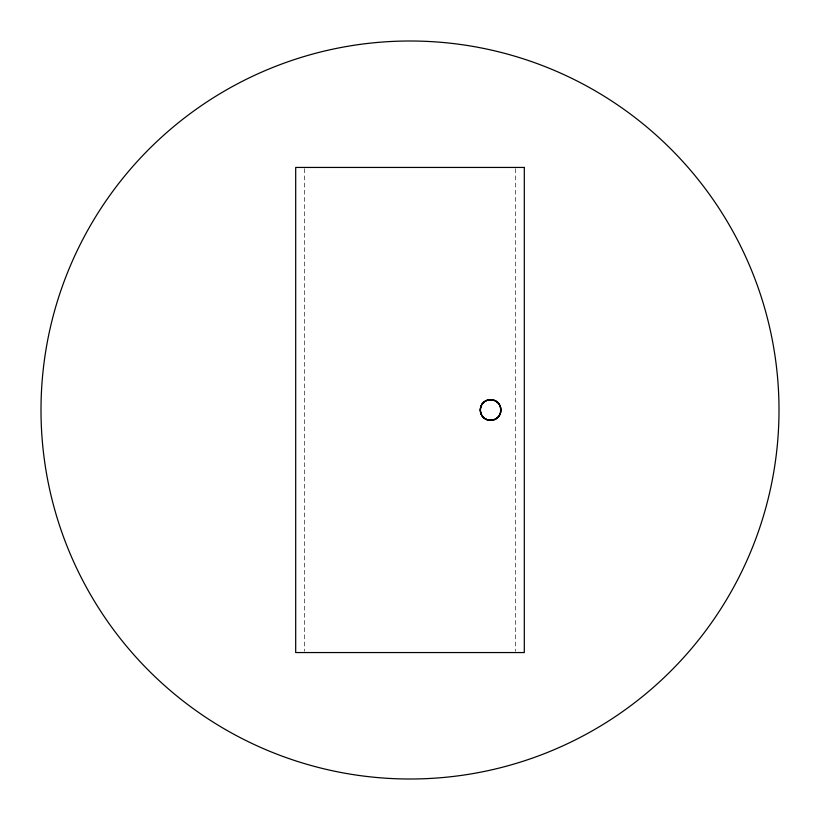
<?xml version="1.0" encoding="UTF-8"?>
<svg xmlns="http://www.w3.org/2000/svg" width="820" height="820" viewBox="0 0 820 820"><rect width="100%" height="100%" fill="white"/><g stroke="black" fill="none" stroke-linecap="round" stroke-linejoin="round"><path stroke-width="0.61" stroke-dasharray="4.1 3.07" d="M515.308 168.705L515.308 651.295M304.691 168.705L304.691 651.295"/><path stroke-width="1.23" d="M500.876 410.338C501.102 420.178 486.332 424.124 481.709 415.309M481.022 406.054L482.068 404.137M481.565 404.936L480.243 410L481.565 415.063M481.709 404.69C486.332 395.886 501.102 399.811 500.876 409.662M491.877 420.24C503.562 419.42 503.582 400.611 491.897 399.77M491.006 399.688L487.182 400.252L483.82 402.179A11.224 8.794 -85.9 0 0 482.119 404.178M490.565 420.322L487.09 419.717L483.82 417.821A11.367 8.979 86.9 0 1 482.355 416.334L481.022 413.946M481.043 413.936A8.712 7.072 -89.4 0 1 481.073 406.074M524.308 167.444L295.692 167.444L295.692 652.556L524.308 652.556L524.308 167.444M225.5 729.564A369 369 0 0 0 779 410A369 369 0 0 0 225.5 90.436A369 369 0 0 0 225.5 729.564M485.399 418.938A10.322 10.322 0 0 0 500.887 410A10.322 10.322 0 0 0 485.399 401.062A10.322 10.322 0 0 0 485.399 418.938"/></g></svg>
